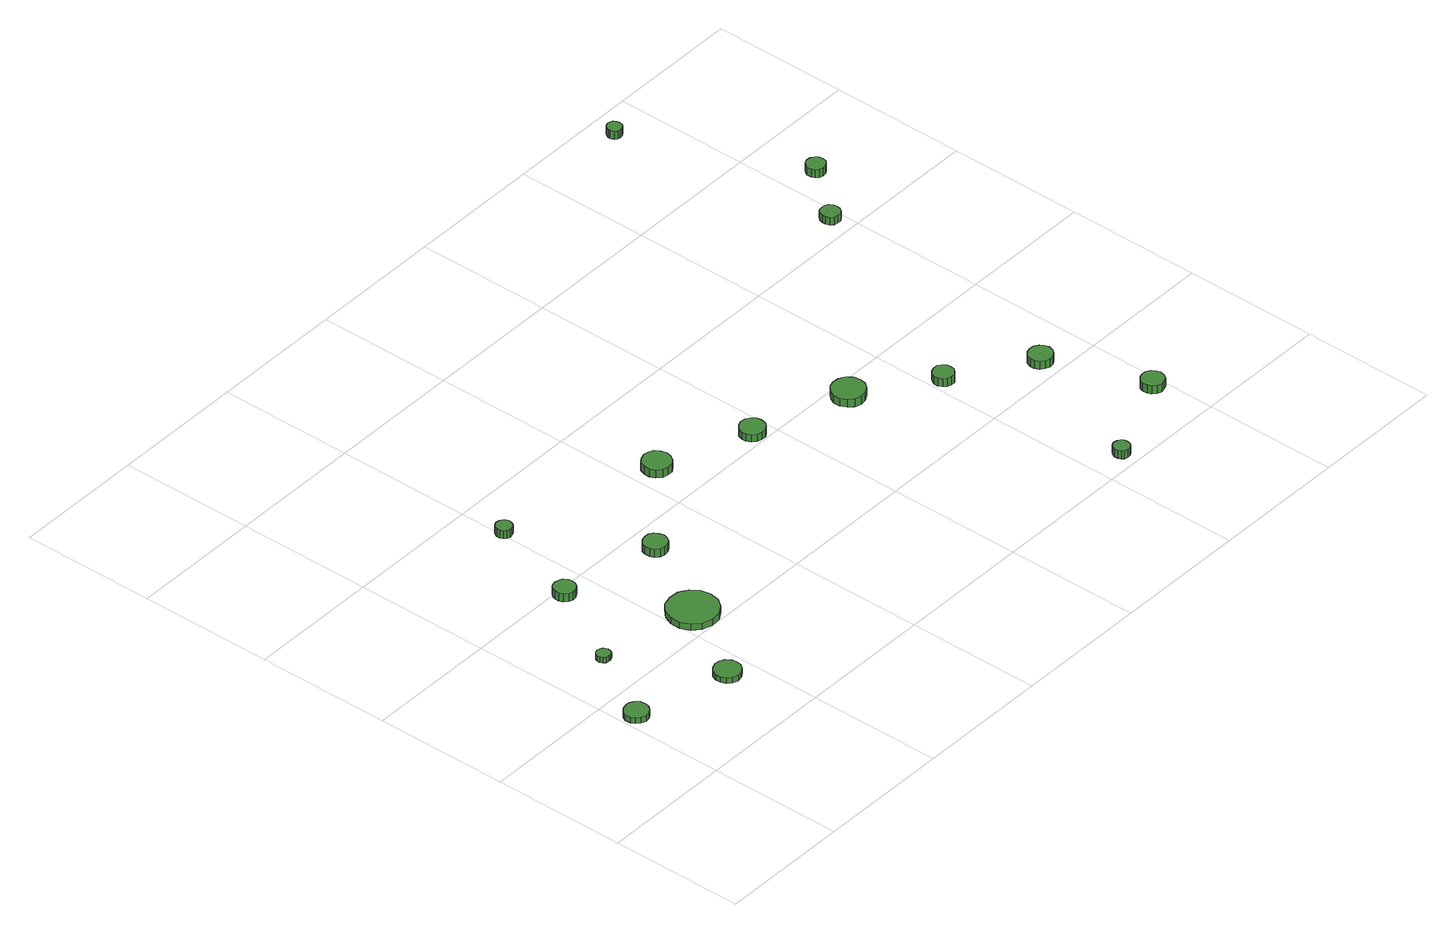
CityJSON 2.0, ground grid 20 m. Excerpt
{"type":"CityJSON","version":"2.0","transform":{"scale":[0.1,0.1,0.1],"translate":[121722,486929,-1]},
"CityObjects":{
"tree1":{"type":"SolitaryVegetationObject","attributes":{"function":"something"},"geometry":[{"type":"MultiSurface","lod":"1","boundaries":[[[0,1,2,3,4,5,6,7,8,9,10,11,12,13,14]],[[15,16,17,18,19,20,21,22,23,24,25,26,27,28,29]],[[0,29,28,1]],[[1,28,27,2]],[[2,27,26,3]],[[3,26,25,4]],[[4,25,24,5]],[[5,24,23,6]],[[6,23,22,7]],[[7,22,21,8]],[[8,21,20,9]],[[9,20,19,10]],[[10,19,18,11]],[[11,18,17,12]],[[12,17,16,13]],[[13,16,15,14]],[[14,15,29,0]]]}]},
"tree2":{"type":"SolitaryVegetationObject","attributes":{"function":"something"},"geometry":[{"type":"MultiSurface","lod":"1","boundaries":[[[30,31,32,33,34,35,36,37,38,39,40,41,42,43,44]],[[45,46,47,48,49,50,51,52,53,54,55,56,57,58,59]],[[30,59,58,31]],[[31,58,57,32]],[[32,57,56,33]],[[33,56,55,34]],[[34,55,54,35]],[[35,54,53,36]],[[36,53,52,37]],[[37,52,51,38]],[[38,51,50,39]],[[39,50,49,40]],[[40,49,48,41]],[[41,48,47,42]],[[42,47,46,43]],[[43,46,45,44]],[[44,45,59,30]]]}]},
"tree3":{"type":"SolitaryVegetationObject","attributes":{"function":"something"},"geometry":[{"type":"MultiSurface","lod":"1","boundaries":[[[60,61,62,63,64,65,66,67,68,69,70,71,72,73,74]],[[75,76,77,78,79,80,81,82,83,84,85,86,87,88,89]],[[60,89,88,61]],[[61,88,87,62]],[[62,87,86,63]],[[63,86,85,64]],[[64,85,84,65]],[[65,84,83,66]],[[66,83,82,67]],[[67,82,81,68]],[[68,81,80,69]],[[69,80,79,70]],[[70,79,78,71]],[[71,78,77,72]],[[72,77,76,73]],[[73,76,75,74]],[[74,75,89,60]]]}]},
"tree4":{"type":"SolitaryVegetationObject","attributes":{"function":"something"},"geometry":[{"type":"MultiSurface","lod":"1","boundaries":[[[90,91,92,93,94,95,96,97,98,99,100,101,102,103,104]],[[105,106,107,108,109,110,111,112,113,114,115,116,117,118,119]],[[90,119,118,91]],[[91,118,117,92]],[[92,117,116,93]],[[93,116,115,94]],[[94,115,114,95]],[[95,114,113,96]],[[96,113,112,97]],[[97,112,111,98]],[[98,111,110,99]],[[99,110,109,100]],[[100,109,108,101]],[[101,108,107,102]],[[102,107,106,103]],[[103,106,105,104]],[[104,105,119,90]]]}]},
"tree5":{"type":"SolitaryVegetationObject","attributes":{"function":"something"},"geometry":[{"type":"MultiSurface","lod":"1","boundaries":[[[120,121,122,123,124,125,126,127,128,129,130,131,132,133,134]],[[135,136,137,138,139,140,141,142,143,144,145,146,147,148,149]],[[120,149,148,121]],[[121,148,147,122]],[[122,147,146,123]],[[123,146,145,124]],[[124,145,144,125]],[[125,144,143,126]],[[126,143,142,127]],[[127,142,141,128]],[[128,141,140,129]],[[129,140,139,130]],[[130,139,138,131]],[[131,138,137,132]],[[132,137,136,133]],[[133,136,135,134]],[[134,135,149,120]]]}]},
"tree6":{"type":"SolitaryVegetationObject","attributes":{"function":"something"},"geometry":[{"type":"MultiSurface","lod":"1","boundaries":[[[150,151,152,153,154,155,156,157,158,159,160,161,162,163,164]],[[165,166,167,168,169,170,171,172,173,174,175,176,177,178,179]],[[150,179,178,151]],[[151,178,177,152]],[[152,177,176,153]],[[153,176,175,154]],[[154,175,174,155]],[[155,174,173,156]],[[156,173,172,157]],[[157,172,171,158]],[[158,171,170,159]],[[159,170,169,160]],[[160,169,168,161]],[[161,168,167,162]],[[162,167,166,163]],[[163,166,165,164]],[[164,165,179,150]]]}]},
"tree7":{"type":"SolitaryVegetationObject","attributes":{"function":"something"},"geometry":[{"type":"MultiSurface","lod":"1","boundaries":[[[180,181,182,183,184,185,186,187,188,189,190,191,192,193,194]],[[195,196,197,198,199,200,201,202,203,204,205,206,207,208,209]],[[180,209,208,181]],[[181,208,207,182]],[[182,207,206,183]],[[183,206,205,184]],[[184,205,204,185]],[[185,204,203,186]],[[186,203,202,187]],[[187,202,201,188]],[[188,201,200,189]],[[189,200,199,190]],[[190,199,198,191]],[[191,198,197,192]],[[192,197,196,193]],[[193,196,195,194]],[[194,195,209,180]]]}]},
"tree8":{"type":"SolitaryVegetationObject","attributes":{"function":"something"},"geometry":[{"type":"MultiSurface","lod":"1","boundaries":[[[210,211,212,213,214,215,216,217,218,219,220,221,222,223,224]],[[225,226,227,228,229,230,231,232,233,234,235,236,237,238,239]],[[210,239,238,211]],[[211,238,237,212]],[[212,237,236,213]],[[213,236,235,214]],[[214,235,234,215]],[[215,234,233,216]],[[216,233,232,217]],[[217,232,231,218]],[[218,231,230,219]],[[219,230,229,220]],[[220,229,228,221]],[[221,228,227,222]],[[222,227,226,223]],[[223,226,225,224]],[[224,225,239,210]]]}]},
"tree9":{"type":"SolitaryVegetationObject","attributes":{"function":"something"},"geometry":[{"type":"MultiSurface","lod":"1","boundaries":[[[240,241,242,243,244,245,246,247,248,249,250,251,252,253,254]],[[255,256,257,258,259,260,261,262,263,264,265,266,267,268,269]],[[240,269,268,241]],[[241,268,267,242]],[[242,267,266,243]],[[243,266,265,244]],[[244,265,264,245]],[[245,264,263,246]],[[246,263,262,247]],[[247,262,261,248]],[[248,261,260,249]],[[249,260,259,250]],[[250,259,258,251]],[[251,258,257,252]],[[252,257,256,253]],[[253,256,255,254]],[[254,255,269,240]]]}]},
"tree10":{"type":"SolitaryVegetationObject","attributes":{"function":"something"},"geometry":[{"type":"MultiSurface","lod":"1","boundaries":[[[270,271,272,273,274,275,276,277,278,279,280,281,282,283,284]],[[285,286,287,288,289,290,291,292,293,294,295,296,297,298,299]],[[270,299,298,271]],[[271,298,297,272]],[[272,297,296,273]],[[273,296,295,274]],[[274,295,294,275]],[[275,294,293,276]],[[276,293,292,277]],[[277,292,291,278]],[[278,291,290,279]],[[279,290,289,280]],[[280,289,288,281]],[[281,288,287,282]],[[282,287,286,283]],[[283,286,285,284]],[[284,285,299,270]]]}]},
"tree11":{"type":"SolitaryVegetationObject","attributes":{"function":"something"},"geometry":[{"type":"MultiSurface","lod":"1","boundaries":[[[300,301,302,303,304,305,306,307,308,309,310,311,312,313,314]],[[315,316,317,318,319,320,321,322,323,324,325,326,327,328,329]],[[300,329,328,301]],[[301,328,327,302]],[[302,327,326,303]],[[303,326,325,304]],[[304,325,324,305]],[[305,324,323,306]],[[306,323,322,307]],[[307,322,321,308]],[[308,321,320,309]],[[309,320,319,310]],[[310,319,318,311]],[[311,318,317,312]],[[312,317,316,313]],[[313,316,315,314]],[[314,315,329,300]]]}]},
"tree12":{"type":"SolitaryVegetationObject","attributes":{"function":"something"},"geometry":[{"type":"MultiSurface","lod":"1","boundaries":[[[330,331,332,333,334,335,336,337,338,339,340,341,342,343,344]],[[345,346,347,348,349,350,351,352,353,354,355,356,357,358,359]],[[330,359,358,331]],[[331,358,357,332]],[[332,357,356,333]],[[333,356,355,334]],[[334,355,354,335]],[[335,354,353,336]],[[336,353,352,337]],[[337,352,351,338]],[[338,351,350,339]],[[339,350,349,340]],[[340,349,348,341]],[[341,348,347,342]],[[342,347,346,343]],[[343,346,345,344]],[[344,345,359,330]]]}]},
"tree13":{"type":"SolitaryVegetationObject","attributes":{"function":"something"},"geometry":[{"type":"MultiSurface","lod":"1","boundaries":[[[360,361,362,363,364,365,366,367,368,369,370,371,372,373,374]],[[375,376,377,378,379,380,381,382,383,384,385,386,387,388,389]],[[360,389,388,361]],[[361,388,387,362]],[[362,387,386,363]],[[363,386,385,364]],[[364,385,384,365]],[[365,384,383,366]],[[366,383,382,367]],[[367,382,381,368]],[[368,381,380,369]],[[369,380,379,370]],[[370,379,378,371]],[[371,378,377,372]],[[372,377,376,373]],[[373,376,375,374]],[[374,375,389,360]]]}]},
"tree14":{"type":"SolitaryVegetationObject","attributes":{"function":"something"},"geometry":[{"type":"MultiSurface","lod":"1","boundaries":[[[390,391,392,393,394,395,396,397,398,399,400,401,402,403,404]],[[405,406,407,408,409,410,411,412,413,414,415,416,417,418,419]],[[390,419,418,391]],[[391,418,417,392]],[[392,417,416,393]],[[393,416,415,394]],[[394,415,414,395]],[[395,414,413,396]],[[396,413,412,397]],[[397,412,411,398]],[[398,411,410,399]],[[399,410,409,400]],[[400,409,408,401]],[[401,408,407,402]],[[402,407,406,403]],[[403,406,405,404]],[[404,405,419,390]]]}]},
"tree15":{"type":"SolitaryVegetationObject","attributes":{"function":"something"},"geometry":[{"type":"MultiSurface","lod":"1","boundaries":[[[420,421,422,423,424,425,426,427,428,429,430,431,432,433,434]],[[435,436,437,438,439,440,441,442,443,444,445,446,447,448,449]],[[420,449,448,421]],[[421,448,447,422]],[[422,447,446,423]],[[423,446,445,424]],[[424,445,444,425]],[[425,444,443,426]],[[426,443,442,427]],[[427,442,441,428]],[[428,441,440,429]],[[429,440,439,430]],[[430,439,438,431]],[[431,438,437,432]],[[432,437,436,433]],[[433,436,435,434]],[[434,435,449,420]]]}]},
"tree16":{"type":"SolitaryVegetationObject","attributes":{"function":"something"},"geometry":[{"type":"MultiSurface","lod":"1","boundaries":[[[450,451,452,453,454,455,456,457,458,459,460,461,462,463,464]],[[465,466,467,468,469,470,471,472,473,474,475,476,477,478,479]],[[450,479,478,451]],[[451,478,477,452]],[[452,477,476,453]],[[453,476,475,454]],[[454,475,474,455]],[[455,474,473,456]],[[456,473,472,457]],[[457,472,471,458]],[[458,471,470,459]],[[459,470,469,460]],[[460,469,468,461]],[[461,468,467,462]],[[462,467,466,463]],[[463,466,465,464]],[[464,465,479,450]]]}]},
"tree17":{"type":"SolitaryVegetationObject","attributes":{"function":"something"},"geometry":[{"type":"MultiSurface","lod":"1","boundaries":[[[480,481,482,483,484,485,486,487,488,489,490,491,492,493,494]],[[495,496,497,498,499,500,501,502,503,504,505,506,507,508,509]],[[480,509,508,481]],[[481,508,507,482]],[[482,507,506,483]],[[483,506,505,484]],[[484,505,504,485]],[[485,504,503,486]],[[486,503,502,487]],[[487,502,501,488]],[[488,501,500,489]],[[489,500,499,490]],[[490,499,498,491]],[[491,498,497,492]],[[492,497,496,493]],[[493,496,495,494]],[[494,495,509,480]]]}]}
},
"vertices":[
[38,153,16],[37,160,16],[32,166,16],[26,170,16],[19,170,16],[12,168,16],[6,163,16],[3,157,16],[3,149,16],[6,143,16],[12,138,16],[19,135,16],[26,136,16],[32,140,16],[37,146,16],[37,146,7],[32,140,7],[26,136,7],[19,135,7],[12,138,7],[6,143,7],[3,149,7],[3,157,7],[6,163,7],[12,168,7],[19,170,7],[26,170,7],[32,166,7],[37,160,7],[38,153,7],
[96,264,15],[95,268,15],[93,271,15],[89,273,15],[85,274,15],[81,273,15],[78,270,15],[76,266,15],[76,262,15],[78,258,15],[81,255,15],[85,254,15],[89,254,15],[93,256,15],[95,260,15],[95,260,6],[93,256,6],[89,254,6],[85,254,6],[81,255,6],[78,258,6],[76,262,6],[76,266,6],[78,270,6],[81,273,6],[85,274,6],[89,273,6],[93,271,6],[95,268,6],[96,264,6],
[183,119,15],[182,126,15],[177,133,15],[170,137,15],[162,138,15],[154,135,15],[148,130,15],[145,123,15],[145,115,15],[148,107,15],[154,102,15],[162,99,15],[170,100,15],[177,104,15],[182,111,15],[182,111,6],[177,104,6],[170,100,6],[162,99,6],[154,102,6],[148,107,6],[145,115,6],[145,123,6],[148,130,6],[154,135,6],[162,138,6],[170,137,6],[177,133,6],[182,126,6],[183,119,6],
[172,389,19],[171,395,19],[167,401,19],[161,404,19],[155,405,19],[148,403,19],[143,398,19],[141,392,19],[141,386,19],[143,380,19],[148,375,19],[155,373,19],[161,374,19],[167,377,19],[171,383,19],[171,383,6],[167,377,6],[161,374,6],[155,373,6],[148,375,6],[143,380,6],[141,386,6],[141,392,6],[143,398,6],[148,403,6],[155,405,6],[161,404,6],[167,401,6],[171,395,6],[172,389,6],
[270,236,16],[267,251,16],[258,263,16],[245,271,16],[230,272,16],[215,268,16],[204,257,16],[198,244,16],[198,228,16],[204,215,16],[215,205,16],[230,200,16],[245,201,16],[258,209,16],[267,221,16],[267,221,6],[258,209,6],[245,201,6],[230,200,6],[215,205,6],[204,215,6],[198,228,6],[198,244,6],[204,257,6],[215,268,6],[230,272,6],[245,271,6],[258,263,6],[267,251,6],[270,236,6],
[213,530,22],[212,535,22],[209,539,22],[205,541,22],[200,542,22],[195,540,22],[192,537,22],[190,533,22],[190,528,22],[192,523,22],[195,520,22],[200,518,22],[205,519,22],[209,521,22],[212,525,22],[212,525,9],[209,521,9],[205,519,9],[200,518,9],[195,520,9],[192,523,9],[190,528,9],[190,533,9],[192,537,9],[195,540,9],[200,542,9],[205,541,9],[209,539,9],[212,535,9],[213,530,9],
[322,359,20],[320,366,20],[316,372,20],[310,376,20],[303,376,20],[296,374,20],[290,369,20],[288,363,20],[288,355,20],[290,349,20],[296,344,20],[303,342,20],[310,343,20],[316,346,20],[320,352,20],[320,352,7],[316,346,7],[310,343,7],[303,342,7],[296,344,7],[290,349,7],[288,355,7],[288,363,7],[290,369,7],[296,374,7],[303,376,7],[310,376,7],[316,372,7],[320,366,7],[322,359,7],
[458,468,19],[456,477,19],[451,484,19],[444,488,19],[435,489,19],[427,486,19],[420,481,19],[417,473,19],[417,464,19],[420,456,19],[427,450,19],[435,448,19],[444,448,19],[451,453,19],[456,460,19],[456,460,6],[451,453,6],[444,448,6],[435,448,6],[427,450,6],[420,456,6],[417,464,6],[417,473,6],[420,481,6],[427,486,6],[435,489,6],[444,488,6],[451,484,6],[456,477,6],[458,468,6],
[592,421,17],[591,428,17],[586,434,17],[580,438,17],[572,439,17],[565,436,17],[559,431,17],[556,424,17],[556,417,17],[559,410,17],[565,405,17],[572,403,17],[580,403,17],[586,407,17],[591,413,17],[591,413,5],[586,407,5],[580,403,5],[572,403,5],[565,405,5],[559,410,5],[556,417,5],[556,424,5],[559,431,5],[565,436,5],[572,439,5],[580,438,5],[586,434,5],[591,428,5],[592,421,5],
[738,375,19],[736,385,19],[730,393,19],[721,398,19],[711,399,19],[702,396,19],[695,389,19],[690,380,19],[690,370,19],[695,361,19],[702,354,19],[711,351,19],[721,352,19],[730,357,19],[736,365,19],[736,365,6],[730,357,6],[721,352,6],[711,351,6],[702,354,6],[695,361,6],[690,370,6],[690,380,6],[695,389,6],[702,396,6],[711,399,6],[721,398,6],[730,393,6],[736,385,6],[738,375,6],
[858,22,23],[857,27,23],[854,31,23],[850,33,23],[845,34,23],[840,32,23],[837,29,23],[835,24,23],[835,19,23],[837,15,23],[840,11,23],[845,10,23],[850,10,23],[854,13,23],[857,17,23],[857,17,10],[854,13,10],[850,10,10],[845,10,10],[840,11,10],[837,15,10],[835,19,10],[835,24,10],[837,29,10],[840,32,10],[845,34,10],[850,33,10],[854,31,10],[857,27,10],[858,22,10],
[832,300,22],[831,306,22],[827,311,22],[822,315,22],[815,315,22],[809,313,22],[805,309,22],[802,303,22],[802,297,22],[805,291,22],[809,287,22],[815,285,22],[822,285,22],[827,289,22],[831,294,22],[831,294,9],[827,289,9],[822,285,9],[815,285,9],[809,287,9],[805,291,9],[802,297,9],[802,303,9],[805,309,9],[809,313,9],[815,315,9],[822,315,9],[827,311,9],[831,306,9],[832,300,9],
[939,223,29],[937,230,29],[933,235,29],[927,239,29],[920,240,29],[913,238,29],[907,233,29],[904,226,29],[904,219,29],[907,212,29],[913,208,29],[920,205,29],[927,206,29],[933,210,29],[937,215,29],[937,215,16],[933,210,16],[927,206,16],[920,205,16],[913,208,16],[907,212,16],[904,219,16],[904,226,16],[907,233,16],[913,238,16],[920,240,16],[927,239,16],[933,235,16],[937,230,16],[939,223,16],
[994,79,27],[992,85,27],[988,91,27],[982,95,27],[975,95,27],[969,93,27],[963,88,27],[961,82,27],[961,75,27],[963,69,27],[969,64,27],[975,62,27],[982,63,27],[988,66,27],[992,72,27],[992,72,14],[988,66,14],[982,63,14],[975,62,14],[969,64,14],[963,69,14],[961,75,14],[961,82,14],[963,88,14],[969,93,14],[975,95,14],[982,95,14],[988,91,14],[992,85,14],[994,79,14],
[995,630,22],[994,636,22],[991,641,22],[986,644,22],[980,644,22],[974,643,22],[970,639,22],[968,633,22],[968,628,22],[970,622,22],[974,618,22],[980,617,22],[986,617,22],[991,620,22],[994,625,22],[994,625,10],[991,620,10],[986,617,10],[980,617,10],[974,618,10],[970,622,10],[968,628,10],[968,633,10],[970,639,10],[974,643,10],[980,644,10],[986,644,10],[991,641,10],[994,636,10],[995,630,10],
[945,958,25],[944,962,25],[942,966,25],[938,968,25],[933,969,25],[929,967,25],[926,964,25],[924,960,25],[924,956,25],[926,951,25],[929,948,25],[933,947,25],[938,948,25],[942,950,25],[944,953,25],[944,953,12],[942,950,12],[938,948,12],[933,947,12],[929,948,12],[926,951,12],[924,956,12],[924,960,12],[926,964,12],[929,967,12],[933,969,12],[938,968,12],[942,966,12],[944,962,12],[945,958,12],
[1058,708,24],[1057,714,24],[1054,718,24],[1049,721,24],[1043,722,24],[1037,720,24],[1033,716,24],[1031,711,24],[1031,705,24],[1033,700,24],[1037,696,24],[1043,694,24],[1049,695,24],[1054,698,24],[1057,702,24],[1057,702,11],[1054,698,11],[1049,695,11],[1043,694,11],[1037,696,11],[1033,700,11],[1031,705,11],[1031,711,11],[1033,716,11],[1037,720,11],[1043,722,11],[1049,721,11],[1054,718,11],[1057,714,11],[1058,708,11]
]}
